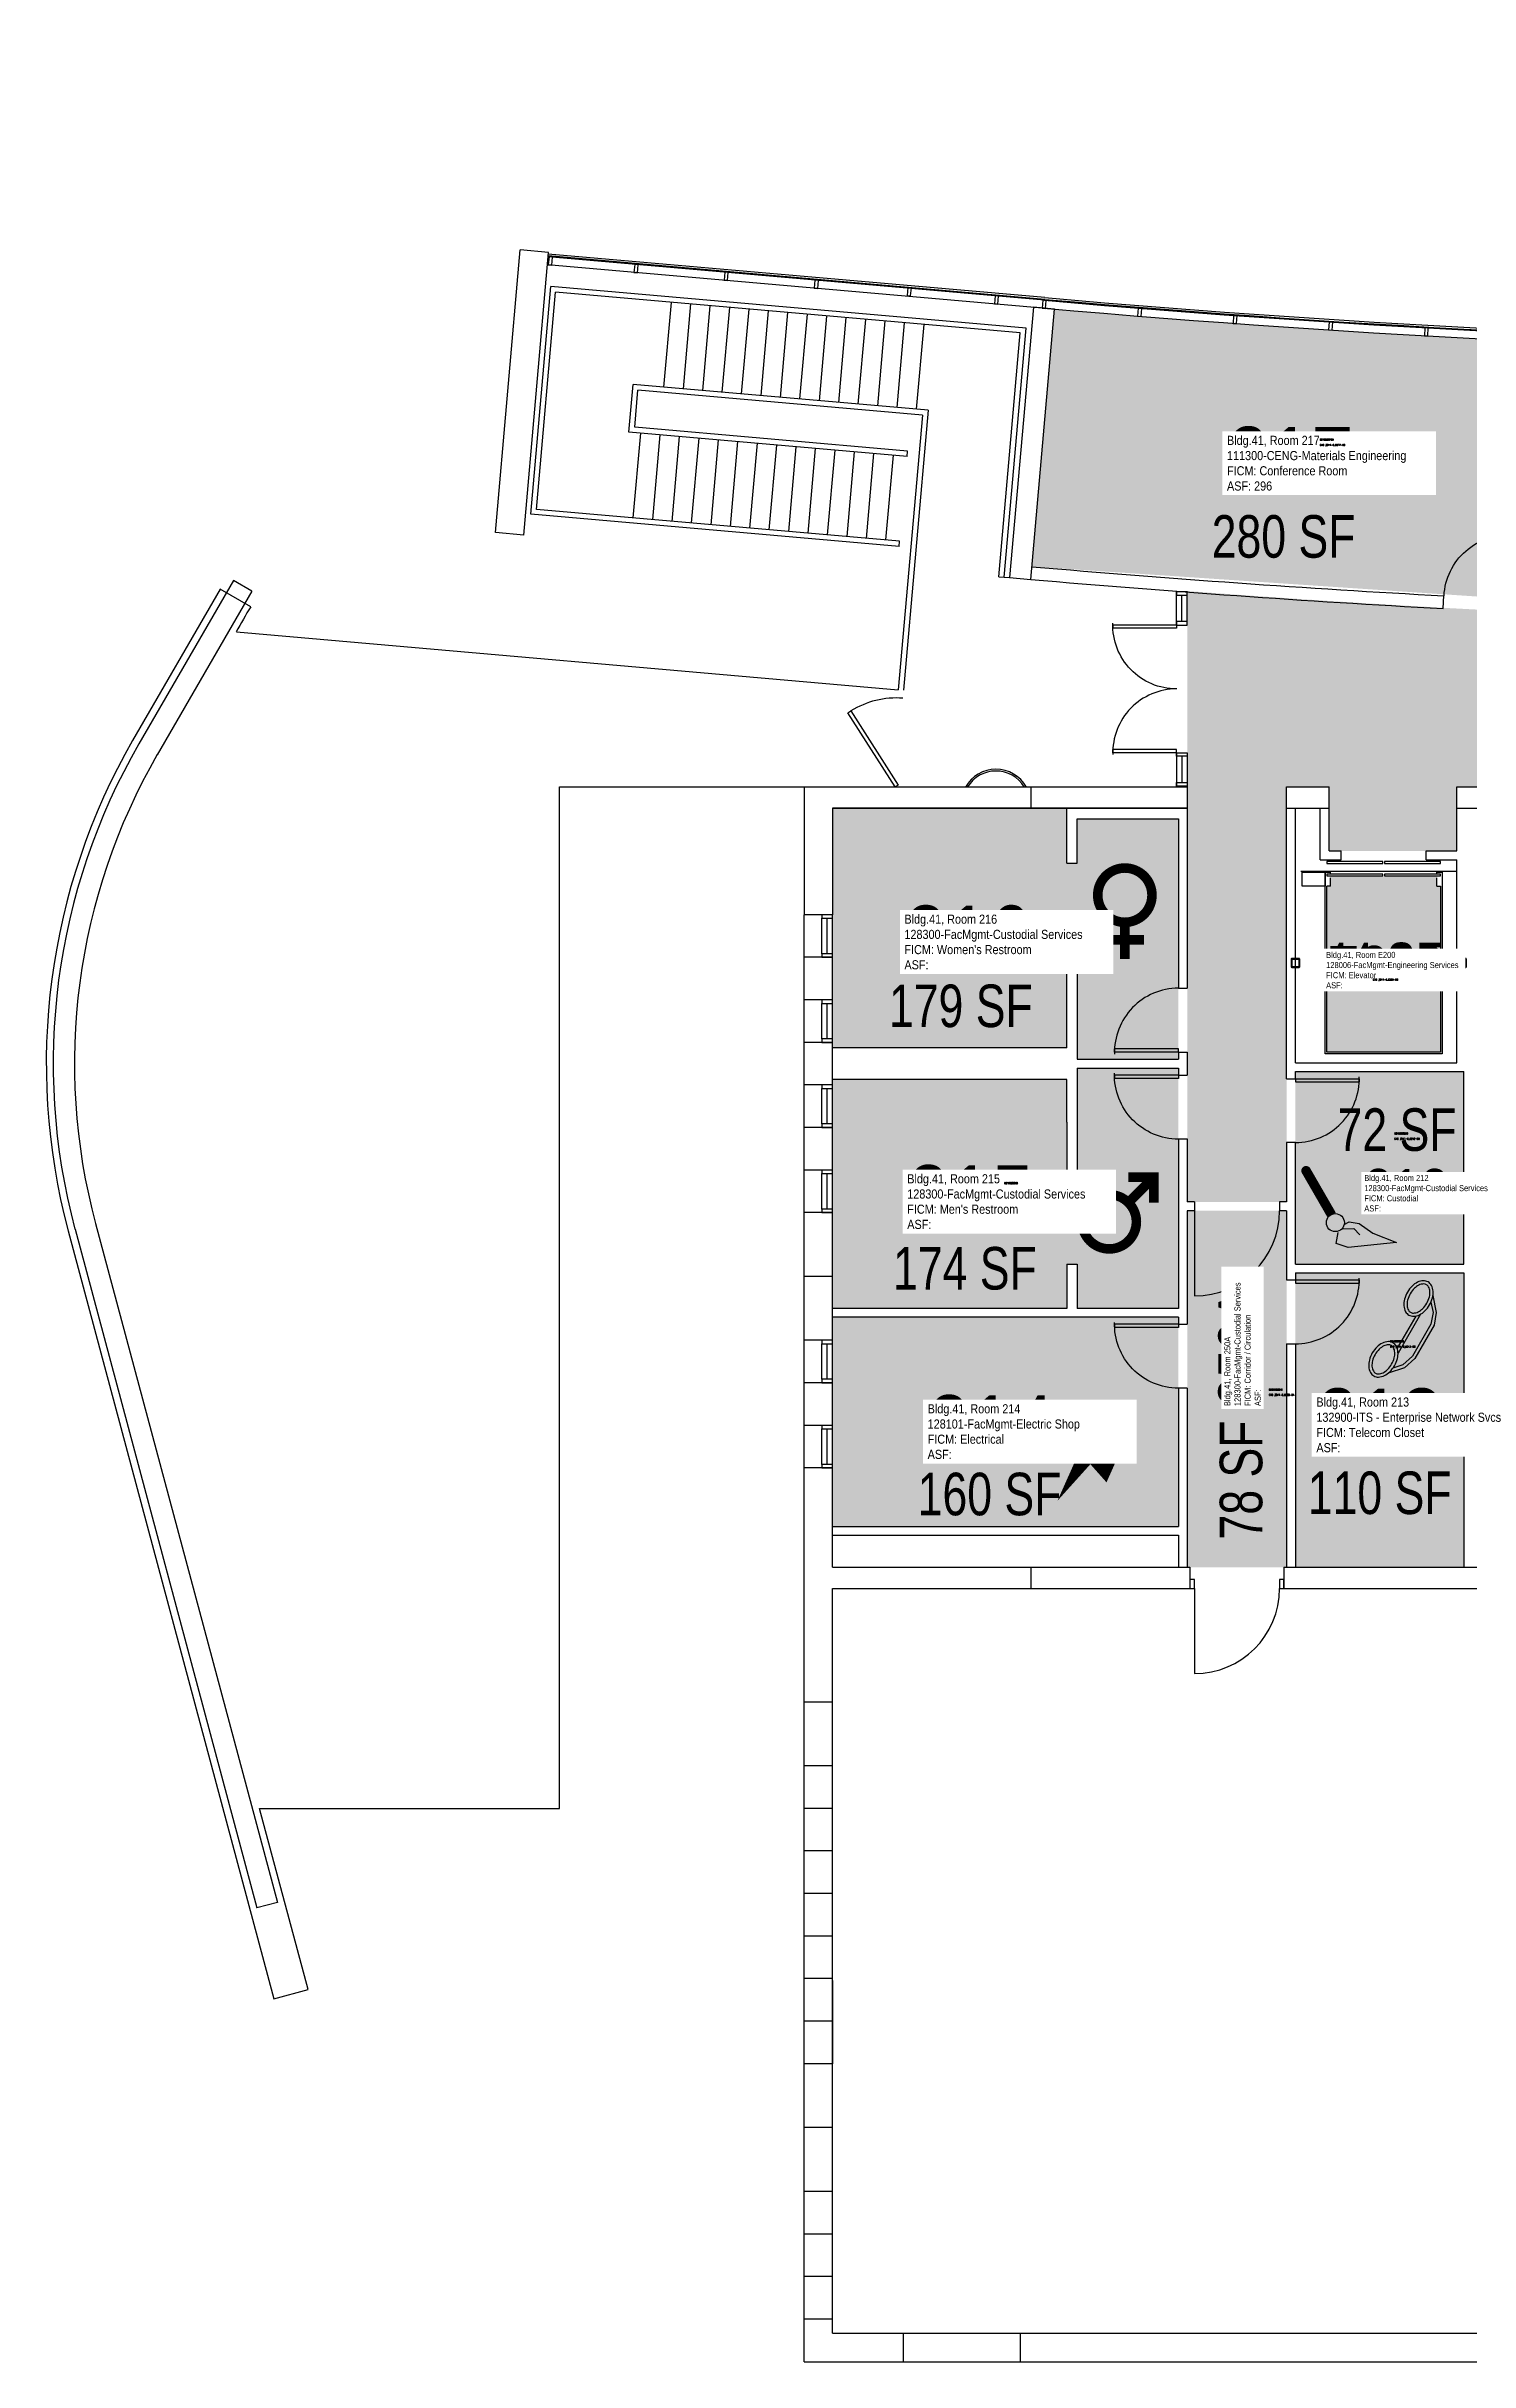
# Model space of a CAD drawing. Header units: inches. Extents: x -2827 to 2347, y -4 to 3466.
# Drawn here: x -2827 to -2025, y 2156 to 3462 of the extents above; entities that cross this region are included whole.
import ezdxf
from ezdxf.enums import TextEntityAlignment as Align

# ---------------------------------------------------------------- set-up
doc = ezdxf.new("R2010")
doc.units = ezdxf.units.IN
doc.header["$LTSCALE"] = 10
doc.header["$MEASUREMENT"] = 0
doc.layers.get('0').update_dxf_attribs({"linetype": 'CONTINUOUS'})
for name, color, linetype in [('A-DOOR', 2, 'CONTINUOUS'), ('A-FLOR', 3, 'CONTINUOUS'), ('A-GLAZ', 1, 'CONTINUOUS'), ('A-GLAZ-SILL', 2, 'CONTINUOUS'), ('A-IDEN-CNUM', 7, 'CONTINUOUS'), ('A-IDEN-ICON', 4, 'CONTINUOUS'), ('A-IDEN-RNUM', 7, 'CONTINUOUS'), ('A-IDEN-SNUM', 4, 'CONTINUOUS'), ('A-IDEN-VNUM', 4, 'CONTINUOUS'), ('A-ROOF', 2, 'CONTINUOUS'), ('A-WALL', 5, 'CONTINUOUS'), ('AREA-TEXT', 3, 'CONTINUOUS'), ('Rooms-Category-Color', 7, 'CONTINUOUS'), ('Rooms-College-Color', 7, 'CONTINUOUS'), ('Rooms-Department-Color', 7, 'CONTINUOUS'), ('Rooms-Division-Color', 7, 'CONTINUOUS'), ('Rooms-Information', 7, 'CONTINUOUS')]:
    doc.layers.add(name, color=color, linetype=linetype)
doc.styles.add('AREA', font='arial.ttf', dxfattribs={"height": 24})
doc.styles.add('ROOMSNUMBER', font='TXT.SHX', dxfattribs={"height": 1})
doc.styles.add('ROOMVNUMBER', font='arial.ttf', dxfattribs={"width": 0.85, "height": 30})

# ---------------------------------------------------------------- blocks, each defined once
blk = doc.blocks.new('CPWOMEN')
at = {"const_width": 0.015}
blk.add_lwpolyline([(-0.0375, 0, 1), (0.0475, 0, 1)], format="xyb", close=True, dxfattribs=at)
for points in [[(0.005, -0.04), (0.005, -0.1)], [(-0.025, -0.07), (0.035, -0.07)]]:
    blk.add_lwpolyline(points, dxfattribs=at)
blk = doc.blocks.new('CPMEN')
at = {"const_width": 0.015}
for points in [[(0.055, 0.01), (0.055, 0.05), (0.015, 0.05)], [(0.0151, 0.0101), (0.055, 0.05)]]:
    blk.add_lwpolyline(points, dxfattribs=at)
blk.add_lwpolyline([(-0.0575, -0.02, 1), (0.0275, -0.02, 1)], format="xyb", close=True, dxfattribs=at)
blk = doc.blocks.new('CPELECT')
blk.add_lwpolyline([(0.0623, 0.0629, 0, 0.03, 0), (0.0105, -0.0168, 0.03, 0.03, 0), (-0.0105, 0.0068, 0.03, 0, 0), (-0.0623, -0.0729, 0.03, 0, 0)], format="xyseb")
blk = doc.blocks.new('CPCUST')
for p, q in [((0.0297, -0.0341), (0.0376, -0.0302)), ((0.0376, -0.0302), (0.0533, -0.0324)), ((0.0533, -0.0324), (0.0745, -0.0479)), ((0.0171, -0.0639), (0.02, -0.0466)), ((0.0358, -0.0705), (0.0171, -0.0639)), ((0.0262, -0.0408), (0.0446, -0.0406)), ((0.1117, -0.0625), (0.0358, -0.0705)), ((0.0446, -0.0406), (0.0543, -0.0505)), ((0.0745, -0.0479), (0.1117, -0.0625))]:
    blk.add_line(p, q)
at = {"const_width": 0.015}
blk.add_lwpolyline([(-0.03, 0.05), (0.01, -0.0193)], dxfattribs=at)
at = {"const_width": 0.0075}
blk.add_lwpolyline([(-0.0332, 0.0481, 1), (-0.0268, 0.0519, 1)], format="xyb", close=True, dxfattribs=at)
blk.add_circle((0.0158, -0.0313), 0.0141)
blk = doc.blocks.new('CPPHONE')
for p, q in [((0.0096, 0.0252), (-0.0196, -0.0252)), ((0.0169, 0.0279), (-0.0182, -0.0329))]:
    blk.add_line(p, q)
for points in [[(0.0288, 0.0786, 0.139889), (0.0216, 0.0804, 0.107118), (0.0122, 0.0781, 0.079812), (0.0039, 0.0722, 0.067459), (-0.0035, 0.0626, 0.067459), (-0.008, 0.0515, 0.079812), (-0.009, 0.0413, 0.107118), (-0.0064, 0.032, 0.139889), (-0.0012, 0.0267, 0.139889), (0.0061, 0.0248, 0.107118), (0.0155, 0.0272, 0.079812), (0.0238, 0.0331, 0.067459), (0.0312, 0.0426, 0.067459), (0.0357, 0.0538, 0.079812), (0.0367, 0.0639, 0.107118), (0.034, 0.0732, 0.139889)], [(0.0263, 0.0743, 0.139889), (0.0218, 0.0754, 0.107118), (0.0144, 0.0736, 0.079812), (0.0074, 0.0686, 0.067459), (0.0008, 0.0601, 0.067459), (-0.0032, 0.0502, 0.079812), (-0.004, 0.0417, 0.107118), (-0.0019, 0.0344, 0.139889), (0.0013, 0.031, 0.139889), (0.0059, 0.0298, 0.107118), (0.0133, 0.0317, 0.079812), (0.0203, 0.0367, 0.067459), (0.0268, 0.0451, 0.067459), (0.0309, 0.055, 0.079812), (0.0317, 0.0636, 0.107118), (0.0296, 0.0709, 0.139889)], [(-0.0262, -0.0167, 0.139889), (-0.0334, -0.0148, 0.107118), (-0.0428, -0.0172, 0.079812), (-0.0511, -0.0231, 0.067459), (-0.0585, -0.0326, 0.067459), (-0.063, -0.0438, 0.079812), (-0.064, -0.0539, 0.107118), (-0.0614, -0.0632, 0.139889), (-0.0562, -0.0686, 0.139889), (-0.0489, -0.0704, 0.107118), (-0.0395, -0.0681, 0.079812), (-0.0312, -0.0622, 0.067459), (-0.0238, -0.0526, 0.067459), (-0.0193, -0.0415, 0.079812), (-0.0183, -0.0313, 0.107118), (-0.021, -0.022, 0.139889)], [(-0.0287, -0.021, 0.139889), (-0.0332, -0.0198, 0.107118), (-0.0406, -0.0217, 0.079812), (-0.0476, -0.0267, 0.067459), (-0.0542, -0.0351, 0.067459), (-0.0582, -0.045, 0.079812), (-0.059, -0.0536, 0.107118), (-0.0569, -0.0609, 0.139889), (-0.0537, -0.0643, 0.139889), (-0.0491, -0.0654, 0.107118), (-0.0417, -0.0636, 0.079812), (-0.0347, -0.0586, 0.067459), (-0.0282, -0.0501, 0.067459), (-0.0241, -0.0402, 0.079812), (-0.0233, -0.0317, 0.107118), (-0.0254, -0.0244, 0.139889)]]:
    blk.add_lwpolyline(points, format="xyb", close=True)
for points in [[(0.0364, 0.0572), (0.0417, 0.0308), (0.0382, 0.0108), (0.0082, -0.0411), (-0.0083, -0.0558), (-0.0338, -0.0645)], [(0.0334, 0.047), (0.0366, 0.0307), (0.0334, 0.0126), (0.0043, -0.0379), (-0.0109, -0.0514), (-0.0265, -0.0567)]]:
    blk.add_lwpolyline(points)

msp = doc.modelspace()

# ---------------------------------------------------------------- hatches: boundary and pattern name
at = {"layer": 'Rooms-Category-Color', "true_color": 0xfa9ba3}
h = msp.add_hatch(color=241, dxfattribs=at)
edge = h.paths.add_edge_path()
edge.add_arc((-1657.8, 10219.5), 6932.1, 265.02579, 267.30406)
edge.add_line((-1983.9, 3295), (-1984, 3292))
edge.add_line((-1984, 3292), (-1985.3, 3292.1))
edge.add_line((-1985.3, 3292.1), (-1985.8, 3291.8))
edge.add_line((-1985.8, 3291.8), (-1986.1, 3291.3))
edge.add_line((-1986.1, 3291.3), (-1986.4, 3284.9))
edge.add_line((-1986.4, 3284.9), (-1986.1, 3284.2))
edge.add_line((-1986.1, 3284.2), (-1985.7, 3284.1))
edge.add_line((-1985.7, 3284.1), (-1984.4, 3284))
edge.add_line((-1984.4, 3284), (-1990.8, 3149.4))
edge.add_line((-1990.8, 3149.4), (-2271.6, 3168.3))
edge.add_line((-2271.6, 3168.3), (-2258.9, 3313.5))
at = {"layer": 'Rooms-Category-Color', "true_color": 0xadadad}
h = msp.add_hatch(color=253, dxfattribs=at)
edge = h.paths.add_edge_path()
edge.add_arc((-1648, 10346), 7212, 279.3135, 281.87442)
edge.add_line((-164, 3288.3), (-164, 3223.7))
edge.add_line((-164, 3223.7), (-459.4, 3176.9))
edge.add_line((-459.4, 3176.9), (-457.6, 3165.1))
edge.add_line((-457.6, 3165.1), (-164, 3211.6))
edge.add_line((-164, 3211.6), (-164, 3044))
edge.add_line((-164, 3044), (-384, 3044))
edge.add_line((-384, 3044), (-384, 2905))
edge.add_line((-384, 2905), (-456, 2905))
edge.add_line((-456, 2905), (-456, 3044))
edge.add_line((-456, 3044), (-1408, 3044))
edge.add_line((-1408, 3044), (-1408, 2804))
edge.add_line((-1408, 2804), (-1480, 2804))
edge.add_line((-1480, 2804), (-1480, 3044))
edge.add_line((-1480, 3044), (-1680, 3044))
edge.add_line((-1680, 3044), (-1680, 2905))
edge.add_line((-1680, 2905), (-1752, 2905))
edge.add_line((-1752, 2905), (-1752, 3044))
edge.add_line((-1752, 3044), (-1880, 3044))
edge.add_line((-1880, 3044), (-1880, 3008))
edge.add_line((-1880, 3008), (-1944, 3008))
edge.add_line((-1944, 3008), (-1944, 3044))
edge.add_line((-1944, 3044), (-2032, 3044))
edge.add_line((-2032, 3044), (-2032, 3008))
edge.add_line((-2032, 3008), (-2104, 3008))
edge.add_line((-2104, 3008), (-2104, 3044))
edge.add_line((-2104, 3044), (-2128, 3044))
edge.add_line((-2128, 3044), (-2128, 2810))
edge.add_line((-2128, 2810), (-2184, 2810))
edge.add_line((-2184, 2810), (-2184, 3154.5))
edge.add_arc((-1643.6, 10297.5), 7163.4, 265.67337, 278.2961)
edge.add_arc((-1694, 10643.2), 7512.8, 278.2961, 279.29271)
for points in [[(-2384, 3032), (-2384, 2897), (-2252, 2897), (-2252, 2957), (-2246, 2957), (-2246, 2890.5), (-2189, 2890.5), (-2189, 3026), (-2246, 3026), (-2246, 3001), (-2252, 3001), (-2252, 3032)], [(-2103.3, 2993.9), (-2103.3, 2988), (-2105.3, 2988), (-2105.3, 2894.5), (-2041.3, 2894.5), (-2041.3, 2988), (-2043.3, 2988), (-2043.3, 2993.9)], [(-2384, 2879), (-2252, 2879), (-2252, 2819), (-2246, 2819), (-2246, 2885.5), (-2189, 2885.5), (-2189, 2750), (-2246, 2750), (-2246, 2775), (-2252, 2775), (-2252, 2750), (-2384, 2750)], [(-2123, 2883.5), (-2028, 2883.5), (-2028, 2775), (-2123, 2775)], [(-2184, 2805), (-2128, 2805), (-2128, 2604), (-2184, 2604)], [(-2123, 2770), (-2028, 2770), (-2028, 2604), (-2123, 2604)], [(-2384, 2745), (-2384, 2627), (-2189, 2627), (-2189, 2745)]]:
    msp.add_hatch(color=253, dxfattribs=at).paths.add_polyline_path(points)
at = {"layer": 'Rooms-College-Color', "true_color": 0x99d7b2}
h = msp.add_hatch(color=253, dxfattribs=at)
edge = h.paths.add_edge_path()
edge.add_arc((-1657.8, 10219.5), 6932.1, 265.02579, 267.30406)
edge.add_line((-1983.9, 3295), (-1984, 3292))
edge.add_line((-1984, 3292), (-1985.3, 3292.1))
edge.add_line((-1985.3, 3292.1), (-1985.8, 3291.8))
edge.add_line((-1985.8, 3291.8), (-1986.1, 3291.3))
edge.add_line((-1986.1, 3291.3), (-1986.4, 3284.9))
edge.add_line((-1986.4, 3284.9), (-1986.1, 3284.2))
edge.add_line((-1986.1, 3284.2), (-1985.7, 3284.1))
edge.add_line((-1985.7, 3284.1), (-1984.4, 3284))
edge.add_line((-1984.4, 3284), (-1990.8, 3149.4))
edge.add_line((-1990.8, 3149.4), (-2271.6, 3168.3))
edge.add_line((-2271.6, 3168.3), (-2258.9, 3313.5))
at = {"layer": 'Rooms-College-Color', "true_color": 0xadadad}
h = msp.add_hatch(color=253, dxfattribs=at)
edge = h.paths.add_edge_path()
edge.add_arc((-1648, 10346), 7212, 279.3135, 281.87442)
edge.add_line((-164, 3288.3), (-164, 3223.7))
edge.add_line((-164, 3223.7), (-459.4, 3176.9))
edge.add_line((-459.4, 3176.9), (-457.6, 3165.1))
edge.add_line((-457.6, 3165.1), (-164, 3211.6))
edge.add_line((-164, 3211.6), (-164, 3044))
edge.add_line((-164, 3044), (-384, 3044))
edge.add_line((-384, 3044), (-384, 2905))
edge.add_line((-384, 2905), (-456, 2905))
edge.add_line((-456, 2905), (-456, 3044))
edge.add_line((-456, 3044), (-1408, 3044))
edge.add_line((-1408, 3044), (-1408, 2804))
edge.add_line((-1408, 2804), (-1480, 2804))
edge.add_line((-1480, 2804), (-1480, 3044))
edge.add_line((-1480, 3044), (-1680, 3044))
edge.add_line((-1680, 3044), (-1680, 2905))
edge.add_line((-1680, 2905), (-1752, 2905))
edge.add_line((-1752, 2905), (-1752, 3044))
edge.add_line((-1752, 3044), (-1880, 3044))
edge.add_line((-1880, 3044), (-1880, 3008))
edge.add_line((-1880, 3008), (-1944, 3008))
edge.add_line((-1944, 3008), (-1944, 3044))
edge.add_line((-1944, 3044), (-2032, 3044))
edge.add_line((-2032, 3044), (-2032, 3008))
edge.add_line((-2032, 3008), (-2104, 3008))
edge.add_line((-2104, 3008), (-2104, 3044))
edge.add_line((-2104, 3044), (-2128, 3044))
edge.add_line((-2128, 3044), (-2128, 2810))
edge.add_line((-2128, 2810), (-2184, 2810))
edge.add_line((-2184, 2810), (-2184, 3154.5))
edge.add_arc((-1643.6, 10297.5), 7163.4, 265.67337, 278.2961)
edge.add_arc((-1694, 10643.2), 7512.8, 278.2961, 279.29271)
for points in [[(-2384, 3032), (-2384, 2897), (-2252, 2897), (-2252, 2957), (-2246, 2957), (-2246, 2890.5), (-2189, 2890.5), (-2189, 3026), (-2246, 3026), (-2246, 3001), (-2252, 3001), (-2252, 3032)], [(-2103.3, 2993.9), (-2103.3, 2988), (-2105.3, 2988), (-2105.3, 2894.5), (-2041.3, 2894.5), (-2041.3, 2988), (-2043.3, 2988), (-2043.3, 2993.9)], [(-2384, 2879), (-2252, 2879), (-2252, 2819), (-2246, 2819), (-2246, 2885.5), (-2189, 2885.5), (-2189, 2750), (-2246, 2750), (-2246, 2775), (-2252, 2775), (-2252, 2750), (-2384, 2750)], [(-2123, 2883.5), (-2028, 2883.5), (-2028, 2775), (-2123, 2775)], [(-2184, 2805), (-2128, 2805), (-2128, 2604), (-2184, 2604)], [(-2123, 2770), (-2028, 2770), (-2028, 2604), (-2123, 2604)], [(-2384, 2745), (-2384, 2627), (-2189, 2627), (-2189, 2745)]]:
    msp.add_hatch(color=253, dxfattribs=at).paths.add_polyline_path(points)
at = {"layer": 'Rooms-Department-Color', "true_color": 0x99d7b2}
h = msp.add_hatch(color=253, dxfattribs=at)
edge = h.paths.add_edge_path()
edge.add_arc((-1657.8, 10219.5), 6932.1, 265.02579, 267.30406)
edge.add_line((-1983.9, 3295), (-1984, 3292))
edge.add_line((-1984, 3292), (-1985.3, 3292.1))
edge.add_line((-1985.3, 3292.1), (-1985.8, 3291.8))
edge.add_line((-1985.8, 3291.8), (-1986.1, 3291.3))
edge.add_line((-1986.1, 3291.3), (-1986.4, 3284.9))
edge.add_line((-1986.4, 3284.9), (-1986.1, 3284.2))
edge.add_line((-1986.1, 3284.2), (-1985.7, 3284.1))
edge.add_line((-1985.7, 3284.1), (-1984.4, 3284))
edge.add_line((-1984.4, 3284), (-1990.8, 3149.4))
edge.add_line((-1990.8, 3149.4), (-2271.6, 3168.3))
edge.add_line((-2271.6, 3168.3), (-2258.9, 3313.5))
at = {"layer": 'Rooms-Department-Color', "true_color": 0xacacac}
h = msp.add_hatch(color=253, dxfattribs=at)
edge = h.paths.add_edge_path()
edge.add_arc((-1648, 10346), 7212, 279.3135, 281.87442)
edge.add_line((-164, 3288.3), (-164, 3223.7))
edge.add_line((-164, 3223.7), (-459.4, 3176.9))
edge.add_line((-459.4, 3176.9), (-457.6, 3165.1))
edge.add_line((-457.6, 3165.1), (-164, 3211.6))
edge.add_line((-164, 3211.6), (-164, 3044))
edge.add_line((-164, 3044), (-384, 3044))
edge.add_line((-384, 3044), (-384, 2905))
edge.add_line((-384, 2905), (-456, 2905))
edge.add_line((-456, 2905), (-456, 3044))
edge.add_line((-456, 3044), (-1408, 3044))
edge.add_line((-1408, 3044), (-1408, 2804))
edge.add_line((-1408, 2804), (-1480, 2804))
edge.add_line((-1480, 2804), (-1480, 3044))
edge.add_line((-1480, 3044), (-1680, 3044))
edge.add_line((-1680, 3044), (-1680, 2905))
edge.add_line((-1680, 2905), (-1752, 2905))
edge.add_line((-1752, 2905), (-1752, 3044))
edge.add_line((-1752, 3044), (-1880, 3044))
edge.add_line((-1880, 3044), (-1880, 3008))
edge.add_line((-1880, 3008), (-1944, 3008))
edge.add_line((-1944, 3008), (-1944, 3044))
edge.add_line((-1944, 3044), (-2032, 3044))
edge.add_line((-2032, 3044), (-2032, 3008))
edge.add_line((-2032, 3008), (-2104, 3008))
edge.add_line((-2104, 3008), (-2104, 3044))
edge.add_line((-2104, 3044), (-2128, 3044))
edge.add_line((-2128, 3044), (-2128, 2810))
edge.add_line((-2128, 2810), (-2184, 2810))
edge.add_line((-2184, 2810), (-2184, 3154.5))
edge.add_arc((-1643.6, 10297.5), 7163.4, 265.67337, 278.2961)
edge.add_arc((-1694, 10643.2), 7512.8, 278.2961, 279.29271)
for points in [[(-2384, 3032), (-2384, 2897), (-2252, 2897), (-2252, 2957), (-2246, 2957), (-2246, 2890.5), (-2189, 2890.5), (-2189, 3026), (-2246, 3026), (-2246, 3001), (-2252, 3001), (-2252, 3032)], [(-2103.3, 2993.9), (-2103.3, 2988), (-2105.3, 2988), (-2105.3, 2894.5), (-2041.3, 2894.5), (-2041.3, 2988), (-2043.3, 2988), (-2043.3, 2993.9)], [(-2384, 2879), (-2252, 2879), (-2252, 2819), (-2246, 2819), (-2246, 2885.5), (-2189, 2885.5), (-2189, 2750), (-2246, 2750), (-2246, 2775), (-2252, 2775), (-2252, 2750), (-2384, 2750)], [(-2123, 2883.5), (-2028, 2883.5), (-2028, 2775), (-2123, 2775)], [(-2184, 2805), (-2128, 2805), (-2128, 2604), (-2184, 2604)], [(-2123, 2770), (-2028, 2770), (-2028, 2604), (-2123, 2604)], [(-2384, 2745), (-2384, 2627), (-2189, 2627), (-2189, 2745)]]:
    msp.add_hatch(color=253, dxfattribs=at).paths.add_polyline_path(points)
at = {"layer": 'Rooms-Division-Color', "true_color": 0x99d7b2}
h = msp.add_hatch(color=253, dxfattribs=at)
edge = h.paths.add_edge_path()
edge.add_arc((-1657.8, 10219.5), 6932.1, 265.02579, 267.30406)
edge.add_line((-1983.9, 3295), (-1984, 3292))
edge.add_line((-1984, 3292), (-1985.3, 3292.1))
edge.add_line((-1985.3, 3292.1), (-1985.8, 3291.8))
edge.add_line((-1985.8, 3291.8), (-1986.1, 3291.3))
edge.add_line((-1986.1, 3291.3), (-1986.4, 3284.9))
edge.add_line((-1986.4, 3284.9), (-1986.1, 3284.2))
edge.add_line((-1986.1, 3284.2), (-1985.7, 3284.1))
edge.add_line((-1985.7, 3284.1), (-1984.4, 3284))
edge.add_line((-1984.4, 3284), (-1990.8, 3149.4))
edge.add_line((-1990.8, 3149.4), (-2271.6, 3168.3))
edge.add_line((-2271.6, 3168.3), (-2258.9, 3313.5))
at = {"layer": 'Rooms-Division-Color', "true_color": 0xadadad}
h = msp.add_hatch(color=253, dxfattribs=at)
edge = h.paths.add_edge_path()
edge.add_arc((-1648, 10346), 7212, 279.3135, 281.87442)
edge.add_line((-164, 3288.3), (-164, 3223.7))
edge.add_line((-164, 3223.7), (-459.4, 3176.9))
edge.add_line((-459.4, 3176.9), (-457.6, 3165.1))
edge.add_line((-457.6, 3165.1), (-164, 3211.6))
edge.add_line((-164, 3211.6), (-164, 3044))
edge.add_line((-164, 3044), (-384, 3044))
edge.add_line((-384, 3044), (-384, 2905))
edge.add_line((-384, 2905), (-456, 2905))
edge.add_line((-456, 2905), (-456, 3044))
edge.add_line((-456, 3044), (-1408, 3044))
edge.add_line((-1408, 3044), (-1408, 2804))
edge.add_line((-1408, 2804), (-1480, 2804))
edge.add_line((-1480, 2804), (-1480, 3044))
edge.add_line((-1480, 3044), (-1680, 3044))
edge.add_line((-1680, 3044), (-1680, 2905))
edge.add_line((-1680, 2905), (-1752, 2905))
edge.add_line((-1752, 2905), (-1752, 3044))
edge.add_line((-1752, 3044), (-1880, 3044))
edge.add_line((-1880, 3044), (-1880, 3008))
edge.add_line((-1880, 3008), (-1944, 3008))
edge.add_line((-1944, 3008), (-1944, 3044))
edge.add_line((-1944, 3044), (-2032, 3044))
edge.add_line((-2032, 3044), (-2032, 3008))
edge.add_line((-2032, 3008), (-2104, 3008))
edge.add_line((-2104, 3008), (-2104, 3044))
edge.add_line((-2104, 3044), (-2128, 3044))
edge.add_line((-2128, 3044), (-2128, 2810))
edge.add_line((-2128, 2810), (-2184, 2810))
edge.add_line((-2184, 2810), (-2184, 3154.5))
edge.add_arc((-1643.6, 10297.5), 7163.4, 265.67337, 278.2961)
edge.add_arc((-1694, 10643.2), 7512.8, 278.2961, 279.29271)
for points in [[(-2384, 3032), (-2384, 2897), (-2252, 2897), (-2252, 2957), (-2246, 2957), (-2246, 2890.5), (-2189, 2890.5), (-2189, 3026), (-2246, 3026), (-2246, 3001), (-2252, 3001), (-2252, 3032)], [(-2103.3, 2993.9), (-2103.3, 2988), (-2105.3, 2988), (-2105.3, 2894.5), (-2041.3, 2894.5), (-2041.3, 2988), (-2043.3, 2988), (-2043.3, 2993.9)], [(-2384, 2879), (-2252, 2879), (-2252, 2819), (-2246, 2819), (-2246, 2885.5), (-2189, 2885.5), (-2189, 2750), (-2246, 2750), (-2246, 2775), (-2252, 2775), (-2252, 2750), (-2384, 2750)], [(-2123, 2883.5), (-2028, 2883.5), (-2028, 2775), (-2123, 2775)], [(-2184, 2805), (-2128, 2805), (-2128, 2604), (-2184, 2604)], [(-2123, 2770), (-2028, 2770), (-2028, 2604), (-2123, 2604)], [(-2384, 2745), (-2384, 2627), (-2189, 2627), (-2189, 2745)]]:
    msp.add_hatch(color=253, dxfattribs=at).paths.add_polyline_path(points)

# ---------------------------------------------------------------- linework, layer by layer
at = {"layer": 'A-DOOR'}
for p, q in [((-2039.7, 3144.6), (-2039.3, 3151.9)), ((-2190, 3135.3), (-2226, 3135.3)), ((-2226, 3135.3), (-2226, 3133.5)), ((-2190, 3135.3), (-2190, 3133.5)), ((-2190, 3133.5), (-2226, 3133.5)), ((-2190, 3065.1), (-2226, 3065.1)), ((-2226, 3063.3), (-2226, 3065.1)), ((-2190, 3063.3), (-2226, 3063.3)), ((-2190, 3063.3), (-2190, 3065.1)), ((-2189, 2896.3), (-2225, 2896.3)), ((-2225, 2894.5), (-2225, 2896.3)), ((-2189, 2894.5), (-2225, 2894.5)), ((-2189, 2894.5), (-2189, 2896.3)), ((-2189, 2881.5), (-2225, 2881.5)), ((-2225, 2881.5), (-2225, 2879.7)), ((-2189, 2879.7), (-2225, 2879.7)), ((-2189, 2881.5), (-2189, 2879.7)), ((-2123, 2879.5), (-2087, 2879.5)), ((-2123, 2879.5), (-2123, 2877.7)), ((-2123, 2877.7), (-2087, 2877.7)), ((-2087, 2879.5), (-2087, 2877.7)), ((-2180, 2805), (-2180, 2757)), ((-2123, 2766), (-2087, 2766)), ((-2123, 2766), (-2123, 2764.2)), ((-2123, 2764.2), (-2087, 2764.2)), ((-2087, 2766), (-2087, 2764.2)), ((-2189, 2741), (-2225, 2741)), ((-2225, 2741), (-2225, 2739.2)), ((-2189, 2739.2), (-2225, 2739.2)), ((-2189, 2741), (-2189, 2739.2))]:
    msp.add_line(p, q, dxfattribs=at)
at = {"layer": 'A-DOOR', "linetype": 'Continuous'}
msp.add_line((-2180, 2592), (-2180, 2544), dxfattribs=at)
at = {"layer": 'A-DOOR'}
msp.add_lwpolyline([(-2348.8, 3044), (-2375.4, 3085.8), (-2373.7, 3086.9), (-2347.1, 3045.1)], close=True, dxfattribs=at)
at = {"layer": 'A-DOOR', "linetype": 'Continuous'}
for points in [[(-2182.5, 2592), (-2180, 2592), (-2180, 2597), (-2182.5, 2597)], [(-2132, 2592), (-2129.5, 2592), (-2129.5, 2597), (-2132, 2597)]]:
    msp.add_lwpolyline(points, close=True, dxfattribs=at)
at = {"layer": 'A-DOOR'}
for centre, radius, start, end in [((-2348, 3045.5), 48.7, 85.6944, 121.8485), ((-2180, 2805), 48, 270, 0)]:
    msp.add_arc(centre, radius, start, end, dxfattribs=at)
at = {"layer": 'A-DOOR', "linetype": 'Continuous'}
msp.add_arc((-2180, 2592), 48, 270, 0, dxfattribs=at)
at = {"layer": 'A-DOOR', "extrusion": (0, 0, -1)}
for centre, major_axis, start_param, end_param in [((-2003.3, 3150), (-34.2, 11.1), -0.262701, 1.337888), ((-2190, 3135.3), (-13.9, 33.2), 3.539274, 5.139862), ((-2189, 2881.5), (-26, 25), 3.946625, 5.547214), ((-2189, 2741), (30.1, 19.8), 2.153248, 3.753836)]:
    msp.add_ellipse(centre, major_axis=major_axis, ratio=1, start_param=start_param, end_param=end_param, dxfattribs=at)
at = {"layer": 'A-DOOR'}
for centre, major_axis, start_param, end_param in [((-2190, 3063.3), (-19.8, 30.1), -0.582451, 1.018138), ((-2189, 2894.5), (-34.9, 9), -1.317448, 0.283141), ((-2123, 2879.5), (-22.6, 28), 2.463093, 4.063682), ((-2123, 2766), (-32.6, 15.2), 2.005853, 3.606442)]:
    msp.add_ellipse(centre, major_axis=major_axis, ratio=1, start_param=start_param, end_param=end_param, dxfattribs=at)
at = {"layer": 'A-FLOR'}
for p, q in [((-2554.1, 3197.8), (-2542.9, 3326.3)), ((-2550.9, 3200.5), (-2540.2, 3323)), ((-2274.9, 3302.8), (-2542.9, 3326.3)), ((-2278.2, 3300.1), (-2540.2, 3323)), ((-2479.1, 3269.5), (-2474.9, 3317.3)), ((-2468.1, 3268.5), (-2463.9, 3316.4)), ((-2457.2, 3267.6), (-2453, 3315.4)), ((-2446.2, 3266.6), (-2442, 3314.4)), ((-2435.3, 3265.7), (-2431.1, 3313.5)), ((-2424.3, 3264.7), (-2420.1, 3312.5)), ((-2413.3, 3263.7), (-2409.2, 3311.6)), ((-2402.4, 3262.8), (-2398.2, 3310.6)), ((-2391.4, 3261.8), (-2387.2, 3309.6)), ((-2380.5, 3260.9), (-2376.3, 3308.7)), ((-2369.5, 3259.9), (-2365.3, 3307.7)), ((-2358.5, 3259), (-2354.4, 3306.8)), ((-2347.6, 3258), (-2343.4, 3305.8)), ((-2347.6, 3258), (-2343.4, 3305.8)), ((-2336.6, 3257), (-2332.4, 3304.9)), ((-2290.2, 3162.6), (-2278.2, 3300.1)), ((-2287.2, 3162.4), (-2274.9, 3302.8)), ((-2498.9, 3244.1), (-2496.5, 3271)), ((-2330.1, 3256.5), (-2496.5, 3271)), ((-2495.6, 3246.9), (-2493.8, 3267.8)), ((-2333.4, 3253.7), (-2493.8, 3267.8)), ((-2342, 3230.4), (-2498.9, 3244.1)), ((-2492.4, 3243.6), (-2496.6, 3195.7)), ((-2341.8, 3233.4), (-2495.6, 3246.9)), ((-2481.4, 3242.6), (-2485.6, 3194.8)), ((-2470.5, 3241.6), (-2474.7, 3193.8)), ((-2459.5, 3240.7), (-2463.7, 3192.9)), ((-2448.6, 3239.7), (-2452.7, 3191.9)), ((-2437.6, 3238.8), (-2441.8, 3190.9)), ((-2426.6, 3237.8), (-2430.8, 3190)), ((-2415.7, 3236.8), (-2419.9, 3189)), ((-2404.7, 3235.9), (-2408.9, 3188.1)), ((-2393.8, 3234.9), (-2398, 3187.1)), ((-2382.8, 3234), (-2387, 3186.2)), ((-2371.9, 3233), (-2376, 3185.2)), ((-2360.9, 3232.1), (-2365.1, 3184.2)), ((-2349.9, 3231.1), (-2354.1, 3183.3)), ((-2342, 3230.4), (-2341.8, 3233.4)), ((-2346.2, 3182.6), (-2550.9, 3200.5)), ((-2346.5, 3179.6), (-2554.1, 3197.8)), ((-2346.5, 3179.6), (-2346.2, 3182.6)), ((-2290.2, 3162.6), (-2284.2, 3162.1))]:
    msp.add_line(p, q, dxfattribs=at)
at = {"layer": 'A-FLOR', "linetype": 'Continuous'}
for p, q in [((-2333.4, 3253.7), (-2347, 3098.8)), ((-2330.1, 3256.5), (-2344, 3098.6))]:
    msp.add_line(p, q, dxfattribs=at)
at = {"layer": 'A-FLOR', "linetype": 'Continuous', "ltscale": 0.5}
for p, q in [((-2120, 2996.5), (-2032, 2996.5)), ((-2106.3, 2893.5), (-2106.3, 2996)), ((-2106.3, 2893.5), (-2106.3, 2996)), ((-2106.3, 2996), (-2103.3, 2996)), ((-2106.3, 2996), (-2103.3, 2996)), ((-2103.3, 2995.4), (-2103.3, 2996)), ((-2103.3, 2995.4), (-2103.3, 2996)), ((-2103.3, 2988), (-2103.3, 2992.8)), ((-2103.3, 2988), (-2103.3, 2992.8)), ((-2043.3, 2996), (-2040.3, 2996)), ((-2043.3, 2996), (-2040.3, 2996)), ((-2043.3, 2995.4), (-2043.3, 2996)), ((-2043.3, 2995.4), (-2043.3, 2996)), ((-2043.3, 2988), (-2043.3, 2992.8)), ((-2043.3, 2988), (-2043.3, 2992.8)), ((-2040.3, 2996), (-2040.3, 2893.5)), ((-2040.3, 2996), (-2040.3, 2893.5)), ((-2105.3, 2894.5), (-2105.3, 2988)), ((-2105.3, 2894.5), (-2105.3, 2988)), ((-2103.3, 2988), (-2105.3, 2988)), ((-2103.3, 2988), (-2105.3, 2988)), ((-2043.3, 2988), (-2041.3, 2988)), ((-2043.3, 2988), (-2041.3, 2988)), ((-2041.3, 2988), (-2041.3, 2894.5)), ((-2041.3, 2988), (-2041.3, 2894.5)), ((-2040.3, 2893.5), (-2106.3, 2893.5)), ((-2040.3, 2893.5), (-2106.3, 2893.5)), ((-2041.3, 2894.5), (-2105.3, 2894.5)), ((-2041.3, 2894.5), (-2105.3, 2894.5))]:
    msp.add_line(p, q, dxfattribs=at)
for points in [[(-2106.3, 2996), (-2106.3, 2988), (-2119.3, 2988), (-2119.3, 2996), (-2106.3, 2996)], [(-2105.3, 3001.9), (-2105.3, 3000.9), (-2073.8, 3000.9), (-2073.8, 3001.9), (-2105.3, 3001.9)], [(-2105.3, 3001.9), (-2105.3, 3000.9), (-2073.8, 3000.9), (-2073.8, 3001.9), (-2105.3, 3001.9)], [(-2105.3, 2994.9), (-2105.3, 2993.9), (-2073.8, 2993.9), (-2073.8, 2994.9), (-2105.3, 2994.9)], [(-2105.3, 2994.9), (-2105.3, 2993.9), (-2073.8, 2993.9), (-2073.8, 2994.9), (-2105.3, 2994.9)], [(-2072.8, 3001.9), (-2072.8, 3000.9), (-2041.3, 3000.9), (-2041.3, 3001.9), (-2072.8, 3001.9)], [(-2072.8, 3001.9), (-2072.8, 3000.9), (-2041.3, 3000.9), (-2041.3, 3001.9), (-2072.8, 3001.9)], [(-2072.8, 2994.9), (-2072.8, 2993.9), (-2041.3, 2993.9), (-2041.3, 2994.9), (-2072.8, 2994.9)], [(-2072.8, 2994.9), (-2072.8, 2993.9), (-2041.3, 2993.9), (-2041.3, 2994.9), (-2072.8, 2994.9)]]:
    msp.add_lwpolyline(points, dxfattribs=at)
at = {"layer": 'A-GLAZ'}
for p, q in [((-2264.5, 3318.5), (-2544.4, 3343)), ((-2264.3, 3320), (-2544.3, 3344.5)), ((-2265.9, 3314.1), (-2544.8, 3338.5))]:
    msp.add_line(p, q, dxfattribs=at)
at = {"layer": 'A-GLAZ', "linetype": 'Continuous'}
for p, q in [((-2190, 3135.3), (-2190, 3154.5)), ((-2184, 3135.3), (-2184, 3154.5)), ((-2190, 3063.3), (-2190, 3044)), ((-2184, 3063.3), (-2184, 3044)), ((-2390, 2950), (-2390, 2970)), ((-2384, 2948), (-2384, 2972)), ((-2390, 2902), (-2390, 2922)), ((-2384, 2900), (-2384, 2924)), ((-2390, 2854), (-2390, 2874)), ((-2384, 2852), (-2384, 2876)), ((-2390, 2806), (-2390, 2826)), ((-2384, 2804), (-2384, 2828)), ((-2390, 2710), (-2390, 2730)), ((-2384, 2708), (-2384, 2732)), ((-2390, 2662), (-2390, 2682)), ((-2384, 2660), (-2384, 2684))]:
    msp.add_line(p, q, dxfattribs=at)
for radius in [7054.5, 7053, 7059]:
    msp.add_arc((-1648, 10346), radius, 264.98681, 282.55664, dxfattribs=at)
at = {"layer": 'A-GLAZ-SILL'}
msp.add_line((-2264.4, 3319), (-2544.4, 3343.5), dxfattribs=at)
at = {"layer": 'A-GLAZ-SILL', "linetype": 'Continuous'}
for p, q in [((-2187, 3137.3), (-2187, 3152.1)), ((-2187, 3061.3), (-2187, 3046.5)), ((-2387, 2950), (-2387, 2970)), ((-2387, 2902), (-2387, 2922)), ((-2387, 2854), (-2387, 2874)), ((-2387, 2806), (-2387, 2826)), ((-2387, 2710), (-2387, 2730)), ((-2387, 2662), (-2387, 2682))]:
    msp.add_line(p, q, dxfattribs=at)
msp.add_arc((-1648, 10346), 7054, 264.98681, 282.55664, dxfattribs=at)
at = {"layer": 'A-ROOF'}
for p, q in [((-2729.4, 3155.6), (-2778.7, 3070.3)), ((-2712.1, 3145.6), (-2729.4, 3155.6)), ((-2538, 2468), (-2538, 3044)), ((-2538, 3044), (-2400, 3044)), ((-2815.1, 2793.7), (-2699.1, 2360.6)), ((-2679.7, 2365.8), (-2707.1, 2468)), ((-2707.1, 2468), (-2538, 2468)), ((-2699.1, 2360.6), (-2679.7, 2365.8))]:
    msp.add_line(p, q, dxfattribs=at)
msp.add_lwpolyline([(-2720.2, 3131.5), (-2347, 3098.8)], dxfattribs=at)
for centre, radius, start, end in [((-2310.8, 2904.5), 468.2, 149.0009, 150.9991), ((-2461.1, 2887.8), 366.3, 150.1167, 194.8833)]:
    msp.add_arc(centre, radius, start, end, dxfattribs=at)
at = {"layer": 'A-WALL'}
for p, q in [((-2574.1, 3187.5), (-2560.2, 3346.9)), ((-2544.2, 3345.5), (-2560.2, 3346.9)), ((-2558.2, 3186.1), (-2544.2, 3345.5)), ((-2558.2, 3186.1), (-2544.2, 3345.5)), ((-2558.2, 3186.1), (-2574.1, 3187.5)), ((-2400, 3044), (-2184, 3044)), ((-2400, 3044), (-2184, 3044)), ((-2272, 3032), (-2272, 3044)), ((-2184, 3044), (-2184, 3032)), ((-2032, 3032), (-2032, 3044)), ((-2032, 3044), (-1944, 3044)), ((-2184, 3032), (-2384, 3032)), ((-2384, 3032), (-2184, 3032)), ((-2252, 3001), (-2252, 3032)), ((-2184, 3032), (-2184, 2930.5)), ((-2128, 2879.5), (-2128, 3032)), ((-2123, 2888.5), (-2123, 3032)), ((-2109, 3003), (-2109, 3032)), ((-2104, 3008), (-2104, 3032)), ((-2032, 3032), (-1944, 3032)), ((-2032, 3008), (-2032, 3032)), ((-2246, 3001), (-2246, 3026)), ((-2246, 3026), (-2189, 3026)), ((-2189, 3026), (-2189, 2930.5)), ((-2104, 3008), (-2097.3, 3008)), ((-2049.3, 3008), (-2032, 3008)), ((-2252, 3001), (-2246, 3001)), ((-2109, 3003), (-2097.3, 3003)), ((-2049.3, 3003), (-2032, 3003)), ((-2032, 2888.5), (-2032, 3003)), ((-2252, 2917), (-2252, 2957)), ((-2252, 2957), (-2246, 2957)), ((-2246, 2957), (-2246, 2890.5)), ((-2400, 2924), (-2400, 2948)), ((-2384, 2924), (-2384, 2948)), ((-2189, 2930.5), (-2184, 2930.5)), ((-2252, 2897), (-2252, 2917)), ((-2400, 2876), (-2400, 2900)), ((-2384, 2876), (-2384, 2900)), ((-2252, 2897), (-2384, 2897)), ((-2246, 2890.5), (-2189, 2890.5)), ((-2189, 2894.5), (-2189, 2890.5)), ((-2189, 2894.5), (-2184, 2894.5)), ((-2184, 2894.5), (-2184, 2881.5)), ((-2252, 2879), (-2384, 2879)), ((-2252, 2855), (-2252, 2879)), ((-2246, 2885.5), (-2246, 2819)), ((-2246, 2885.5), (-2189, 2885.5)), ((-2189, 2885.5), (-2189, 2881.5)), ((-2189, 2881.5), (-2184, 2881.5)), ((-2128, 2879.5), (-2123, 2879.5)), ((-2123, 2879.5), (-2123, 2883.5)), ((-2028, 2775), (-2028, 2883.5)), ((-2400, 2828), (-2400, 2852)), ((-2384, 2828), (-2384, 2852)), ((-2252, 2855), (-2252, 2819)), ((-2189, 2845.5), (-2189, 2750)), ((-2189, 2845.5), (-2184, 2845.5)), ((-2184, 2845.5), (-2184, 2810)), ((-2246, 2819), (-2252, 2819)), ((-2180, 2810), (-2184, 2810)), ((-2180, 2810), (-2180, 2805)), ((-2132, 2810), (-2132, 2805)), ((-2180, 2805), (-2184, 2805)), ((-2184, 2805), (-2184, 2741)), ((-2128, 2805), (-2132, 2805)), ((-2128, 2805), (-2128, 2766)), ((-2252, 2775), (-2252, 2750)), ((-2252, 2775), (-2246, 2775)), ((-2246, 2775), (-2246, 2750)), ((-2123, 2775), (-2028, 2775)), ((-2123, 2770), (-2028, 2770)), ((-2123, 2770), (-2123, 2766)), ((-2028, 2770), (-2028, 2604)), ((-2128, 2766), (-2123, 2766)), ((-2252, 2750), (-2384, 2750)), ((-2189, 2745), (-2384, 2745)), ((-2189, 2750), (-2246, 2750)), ((-2189, 2745), (-2189, 2741)), ((-2189, 2741), (-2184, 2741)), ((-2128, 2730), (-2128, 2604)), ((-2128, 2730), (-2123, 2730)), ((-2123, 2730), (-2123, 2604)), ((-2400, 2684), (-2400, 2708)), ((-2384, 2684), (-2384, 2708)), ((-2184, 2705), (-2189, 2705)), ((-2189, 2705), (-2189, 2627)), ((-2184, 2705), (-2184, 2604)), ((-2400, 2492), (-2400, 2660)), ((-2384, 2604), (-2384, 2660)), ((-2384, 2627), (-2189, 2627)), ((-2384, 2622), (-2189, 2622)), ((-2189, 2622), (-2189, 2604)), ((-2384, 2604), (-2182.5, 2604)), ((-2182.5, 2604), (-2182.5, 2592)), ((-2129.5, 2604), (-528, 2604)), ((-2129.5, 2604), (-2129.5, 2592)), ((-2384, 2592), (-2182.5, 2592)), ((-2384, 2492), (-2384, 2592)), ((-2400, 2444), (-2400, 2468)), ((-2384, 2444), (-2384, 2468)), ((-2400, 2396), (-2400, 2420)), ((-2384, 2396), (-2384, 2420)), ((-2400, 2348), (-2400, 2372)), ((-2384, 2348), (-2384, 2372)), ((-2400, 2156), (-2400, 2180)), ((-2384, 2172), (-2384, 2180)), ((-2278, 2156), (-2278, 2172))]:
    msp.add_line(p, q, dxfattribs=at)
at = {"layer": 'A-WALL', "linetype": 'Continuous'}
for p, q in [((-2270.8, 3314.5), (-2284.2, 3162.1)), ((-2272.2, 3161.1), (-2258.9, 3313.5)), ((-2258.9, 3313.5), (-2270.8, 3314.5)), ((-2721.9, 3160.5), (-2775.2, 3068.3)), ((-2711.5, 3154.5), (-2721.9, 3160.5)), ((-2284.2, 3162.1), (-2272.2, 3161.1)), ((-2711.5, 3154.5), (-2764.8, 3062.2)), ((-2400, 3044), (-2400, 2972)), ((-2128, 3044), (-2104, 3044)), ((-2128, 3032), (-2128, 3044)), ((-2104, 3032), (-2104, 3044)), ((-2384, 3032), (-2384, 2972)), ((-2128, 3032), (-2104, 3032)), ((-2097.3, 3003), (-2097.3, 3008)), ((-2049.3, 3003), (-2049.3, 3008)), ((-2384, 2972), (-2400, 2972)), ((-2400, 2948), (-2400, 2972)), ((-2384, 2948), (-2400, 2948)), ((-2384, 2924), (-2400, 2924)), ((-2400, 2900), (-2400, 2924)), ((-2384, 2900), (-2400, 2900)), ((-2384, 2876), (-2400, 2876)), ((-2400, 2852), (-2400, 2876)), ((-2384, 2852), (-2400, 2852)), ((-2384, 2828), (-2400, 2828)), ((-2400, 2804), (-2400, 2828)), ((-2811.2, 2794.7), (-2708.6, 2411.9)), ((-2799.6, 2797.8), (-2697, 2415)), ((-2400, 2732), (-2400, 2804)), ((-2384, 2804), (-2400, 2804)), ((-2384, 2780), (-2384, 2804)), ((-2384, 2732), (-2384, 2804)), ((-2384, 2768), (-2400, 2768)), ((-2384, 2732), (-2400, 2732)), ((-2400, 2708), (-2400, 2732)), ((-2384, 2708), (-2400, 2708)), ((-2384, 2684), (-2400, 2684)), ((-2400, 2660), (-2400, 2684)), ((-2384, 2660), (-2400, 2660)), ((-2272, 2592), (-2272, 2604)), ((-2384, 2528), (-2400, 2528)), ((-2384, 2492), (-2400, 2492)), ((-2400, 2468), (-2400, 2492)), ((-2384, 2468), (-2384, 2492)), ((-2384, 2468), (-2400, 2468)), ((-2384, 2444), (-2400, 2444)), ((-2400, 2420), (-2400, 2444)), ((-2384, 2420), (-2384, 2444)), ((-2384, 2420), (-2400, 2420)), ((-2697, 2415), (-2708.6, 2411.9)), ((-2384, 2396), (-2400, 2396)), ((-2400, 2372), (-2400, 2396)), ((-2384, 2372), (-2384, 2396)), ((-2384, 2372), (-2400, 2372)), ((-2384, 2370.9), (-2384, 2324)), ((-2384, 2348), (-2400, 2348)), ((-2400, 2324), (-2400, 2348)), ((-2384, 2324), (-2384, 2348)), ((-2400, 2300), (-2400, 2324)), ((-2400, 2252), (-2400, 2324)), ((-2384, 2324), (-2400, 2324)), ((-2384, 2252), (-2384, 2324)), ((-2384, 2288), (-2400, 2288)), ((-2384, 2252), (-2400, 2252)), ((-2400, 2228), (-2400, 2252)), ((-2384, 2228), (-2384, 2252)), ((-2400, 2204), (-2400, 2228)), ((-2384, 2228), (-2400, 2228)), ((-2384, 2204), (-2384, 2228)), ((-2384, 2204), (-2400, 2204)), ((-2400, 2180), (-2400, 2204)), ((-2384, 2180), (-2384, 2204)), ((-2384, 2180), (-2400, 2180)), ((-2384, 2172), (-2278, 2172)), ((-2344, 2156), (-2344, 2172)), ((-2278, 2172), (-106, 2172)), ((-2400, 2156), (-2278, 2156)), ((-2278, 2156), (-106, 2156))]:
    msp.add_line(p, q, dxfattribs=at)
at = {"layer": 'A-WALL', "ltscale": 0.5}
for p, q in [((-2123, 2888.5), (-2032, 2888.5)), ((-2123, 2883.5), (-2028, 2883.5))]:
    msp.add_line(p, q, dxfattribs=at)
at = {"layer": 'A-WALL'}
for points in [[(-2544.3, 3338.4), (-2542.3, 3338.3), (-2541.9, 3342.8), (-2543.9, 3342.9)], [(-2496, 3334.2), (-2494, 3334), (-2493.6, 3338.5), (-2495.6, 3338.7)], [(-2445.2, 3329.8), (-2443.2, 3329.6), (-2442.8, 3334.1), (-2444.8, 3334.3)], [(-2394.4, 3325.3), (-2392.4, 3325.2), (-2392, 3329.6), (-2394, 3329.8)], [(-2292.8, 3316.4), (-2290.8, 3316.3), (-2290.4, 3320.7), (-2292.4, 3320.9)], [(-2265.9, 3314.1), (-2263.9, 3313.9), (-2263.5, 3318.4), (-2265.5, 3318.6)], [(-2125, 2942.8), (-2121, 2942.8), (-2121, 2946.8), (-2125, 2946.8)], [(-2031, 2942.8), (-2027, 2942.8), (-2027, 2946.8), (-2031, 2946.8)]]:
    msp.add_lwpolyline(points, close=True, dxfattribs=at)
at = {"layer": 'A-WALL', "linetype": 'Continuous'}
for points in [[(-2342, 3321.2), (-2340, 3321), (-2339.6, 3325.5), (-2341.6, 3325.7)], [(-2212, 3309.6), (-2210, 3309.4), (-2209.7, 3313.9), (-2211.7, 3314)], [(-2158.1, 3305.4), (-2156.2, 3305.3), (-2155.9, 3309.8), (-2157.9, 3309.9)], [(-2104.3, 3301.8), (-2102.3, 3301.6), (-2102, 3306.1), (-2104, 3306.2)], [(-2050.3, 3298.5), (-2048.3, 3298.4), (-2048.1, 3302.9), (-2050.1, 3303)], [(-2190, 3152.1), (-2184, 3152.1), (-2184, 3154.1), (-2190, 3154.1)], [(-2190, 3135.3), (-2184, 3135.3), (-2184, 3137.3), (-2190, 3137.3)], [(-2190, 3063.3), (-2184, 3063.3), (-2184, 3061.3), (-2190, 3061.3)], [(-2190, 3046.5), (-2184, 3046.5), (-2184, 3044.5), (-2190, 3044.5)], [(-2390, 2970), (-2384, 2970), (-2384, 2972), (-2390, 2972)], [(-2390, 2948), (-2384, 2948), (-2384, 2950), (-2390, 2950)], [(-2390, 2922), (-2384, 2922), (-2384, 2924), (-2390, 2924)], [(-2390, 2900), (-2384, 2900), (-2384, 2902), (-2390, 2902)], [(-2390, 2874), (-2384, 2874), (-2384, 2876), (-2390, 2876)], [(-2390, 2852), (-2384, 2852), (-2384, 2854), (-2390, 2854)], [(-2390, 2826), (-2384, 2826), (-2384, 2828), (-2390, 2828)], [(-2390, 2804), (-2384, 2804), (-2384, 2806), (-2390, 2806)], [(-2390, 2730), (-2384, 2730), (-2384, 2732), (-2390, 2732)], [(-2390, 2708), (-2384, 2708), (-2384, 2710), (-2390, 2710)], [(-2390, 2682), (-2384, 2682), (-2384, 2684), (-2390, 2684)], [(-2390, 2660), (-2384, 2660), (-2384, 2662), (-2390, 2662)]]:
    msp.add_lwpolyline(points, close=True, dxfattribs=at)
at = {"layer": 'A-WALL'}
for points in [[(-2125, 2942.3), (-2121, 2942.3, 0.414214), (-2120.5, 2942.8), (-2120.5, 2946.8, 0.414214), (-2121, 2947.3), (-2125, 2947.3, 0.414214), (-2125.5, 2946.8), (-2125.5, 2942.8, 0.414214)], [(-2031, 2942.3), (-2027, 2942.3, 0.414214), (-2026.5, 2942.8), (-2026.5, 2946.8, 0.414214), (-2027, 2947.3), (-2031, 2947.3, 0.414214), (-2031.5, 2946.8), (-2031.5, 2942.8, 0.414214)]]:
    msp.add_lwpolyline(points, format="xyb", close=True, dxfattribs=at)
for points in [[(-2123, 2775), (-2123, 2843.5), (-2128, 2843.5), (-2128, 2810), (-2132, 2810)], [(-2129.5, 2592), (-528, 2592)]]:
    msp.add_lwpolyline(points, dxfattribs=at)
at = {"layer": 'A-WALL', "linetype": 'Continuous'}
for centre, radius, start, end in [((-1648, 10346), 7212, 265.03446, 266.88663), ((-1648, 10346), 7204.8, 265.03446, 266.88694), ((-2463, 2888), 360.5, 150, 195), ((-2463, 2888), 348.5, 150, 195)]:
    msp.add_arc(centre, radius, start, end, dxfattribs=at)
at = {"layer": 'A-WALL', "ltscale": 0.5}
for radius, start, end in [(19.7, 29.4869, 150.5128), (18.7, 31.2478, 148.7521)]:
    msp.add_arc((-2291.9, 3034.3), radius, start, end, dxfattribs=at)

# ---------------------------------------------------------------- block references
at = {"layer": 'A-IDEN-ICON'}
for name, p, xscale, yscale, zscale in [('CPWOMEN', (-2221, 2983), 360, 360, 360), ('CPMEN', (-2222.6, 2806), 359.9999999959723, 359.9999999959723, 359.9999999959723), ('CPPHONE', (-2058.6, 2736.6), 360.0000000022164, 360.0000000022164, 360.0000000022164), ('CPELECT', (-2234.8, 2667.7), 359.9999999987203, 359.9999999987203, 359.9999999987203)]:
    msp.add_blockref(name, p, dxfattribs=dict(at, xscale=xscale, yscale=yscale, zscale=zscale))
at = {"layer": 'A-IDEN-ICON', "xscale": 360, "yscale": 360, "zscale": 360, "rotation": 359.9999999866598}
msp.add_blockref('CPCUST', (-2106.2, 2809.6), dxfattribs=at)

# ---------------------------------------------------------------- texts
at = {"layer": 'A-IDEN-CNUM', "style": 'ROOMSNUMBER', "width": 0.85}
for s, p in [('CAD #041-0_0217-00', (-2109.2, 3236.4)), ('CAD #041-0_0216-00', (-2277.8, 2955.8)), ('CAD #041-0_E200-00', (-2079.3, 2934.9)), ('CAD #041-0_0212-00', (-2067.2, 2845.1)), ('CAD #041-0_0215-00', (-2287.2, 2817.1)), ('CAD #041-0_0213-00', (-2069.6, 2727.9)), ('CAD #041-0_0250-0A', (-2137.9, 2700.7)), ('CAD #041-0_0214-00', (-2273.2, 2684.6))]:
    msp.add_text(s, height=1, rotation=360, dxfattribs=at).set_placement(p)
at = {"layer": 'A-IDEN-RNUM', "style": 'ROOMSNUMBER', "width": 0.85}
for s, p in [('0217-00', (-2109.2, 3239.4)), ('0216-00', (-2277.8, 2958.8)), ('E200-00', (-2079.3, 2937.9)), ('0212-00', (-2067.2, 2848.1)), ('0215-00', (-2287.2, 2820.1)), ('0213-00', (-2069.6, 2730.9)), ('0250-A0', (-2137.9, 2703.7)), ('0214-00', (-2273.2, 2687.6))]:
    msp.add_text(s, height=1, rotation=360, dxfattribs=at).set_placement(p)
at = {"layer": 'A-IDEN-SNUM', "style": 'ROOMSNUMBER', "width": 0.85}
for s, p in [('0410021700', (-2109.2, 3239.4)), ('0410021600', (-2277.8, 2958.8)), ('0410E20000', (-2079.3, 2937.9)), ('0410021200', (-2067.2, 2848.1)), ('0410021500', (-2287.2, 2820.1)), ('0410021300', (-2069.6, 2730.9)), ('04100250A0', (-2137.9, 2703.7)), ('0410021400', (-2273.2, 2687.6))]:
    msp.add_text(s, height=1, rotation=360, dxfattribs=at).set_placement(p)
at = {"layer": 'A-IDEN-VNUM', "style": 'ROOMVNUMBER', "width": 0.85}
for s, height, rotation, p in [('217', 36, 360, (-2125.9, 3229.1)), ('216', 36, 360, (-2307.8, 2959.1)), ('E200', 24, 360, (-2072.4, 2942.4)), ('215', 36, 360, (-2306.3, 2812.7)), ('212', 24, 360, (-2060.5, 2816.6)), ('250A', 24, 90, (-2154.5, 2728.2)), ('213', 36, 360, (-2075.5, 2686.8)), ('214', 36, 360, (-2294.7, 2683))]:
    msp.add_text(s, height=height, rotation=rotation, dxfattribs=at).set_placement(p, align=Align.MIDDLE_CENTER)
at = {"layer": 'AREA-TEXT', "style": 'AREA', "width": 0.75}
for s, p in [('280 SF', (-2129.7, 3185.3)), ('44 SF', (-2073.3, 2944.2)), ('179 SF', (-2311.7, 2920.6)), ('72 SF', (-2065.7, 2850.8)), ('174 SF', (-2309.4, 2772.6)), ('160 SF', (-2295.5, 2645.3)), ('110 SF', (-2075.5, 2646))]:
    msp.add_text(s, height=24, dxfattribs=at).set_placement(p, align=Align.MIDDLE_CENTER)
msp.add_text('78 SF', height=24, rotation=90, dxfattribs=at).set_placement((-2153.7, 2653.2), align=Align.MIDDLE_CENTER)

# ---------------------------------------------------------------- next in the draw order: texts
at = {"layer": 'Rooms-Information', "attachment_point": 7, "style": 'ROOMVNUMBER', "bg_fill": 3, "box_fill_scale": 1.5, "bg_fill_color": 256, "bg_fill_true_color": 13158600, "bg_fill_transparency": 0}
for s, insert, char_height, width, rotation in [('Bldg.41, Room 217^M^J111300-CENG-Materials Engineering^M^JFICM: Conference Room^M^JASF: 296', (-2161.6, 3211.1), 5.143, 115.2, 360), ("Bldg.41, Room 216^M^J128300-FacMgmt-Custodial Services^M^JFICM: Women's Restroom^M^JASF: ", (-2343.5, 2941.1), 5.143, 115.2, 360), ('Bldg.41, Room E200^M^J128006-FacMgmt-Engineering Services^M^JFICM: Elevator^M^JASF: ', (-2105.7, 2930.4), 3.429, 76.8, 360), ("Bldg.41, Room 215^M^J128300-FacMgmt-Custodial Services^M^JFICM: Men's Restroom^M^JASF: ", (-2341.9, 2794.7), 5.143, 115.2, 360), ('Bldg.41, Room 212^M^J128300-FacMgmt-Custodial Services^M^JFICM: Custodial^M^JASF: ', (-2084.2, 2804.6), 3.429, 76.8, 360), ('Bldg.41, Room 250A^M^J128300-FacMgmt-Custodial Services^M^JFICM: Corridor / Circulation^M^JASF: ', (-2142.5, 2694.9), 3.429, 76.8, 90), ('Bldg.41, Room 214^M^J128101-FacMgmt-Electric Shop^M^JFICM: Electrical^M^JASF: ', (-2330.4, 2665), 5.143, 115.2, 360), ('Bldg.41, Room 213^M^J132900-ITS - Enterprise Network Svcs^M^JFICM: Telecom Closet^M^JASF: ', (-2111.2, 2668.8), 5.143, 115.2, 360)]:
    msp.add_mtext(s, dxfattribs=dict(at, insert=insert, char_height=char_height, width=width, rotation=rotation))

doc.saveas('drawing.dxf')
